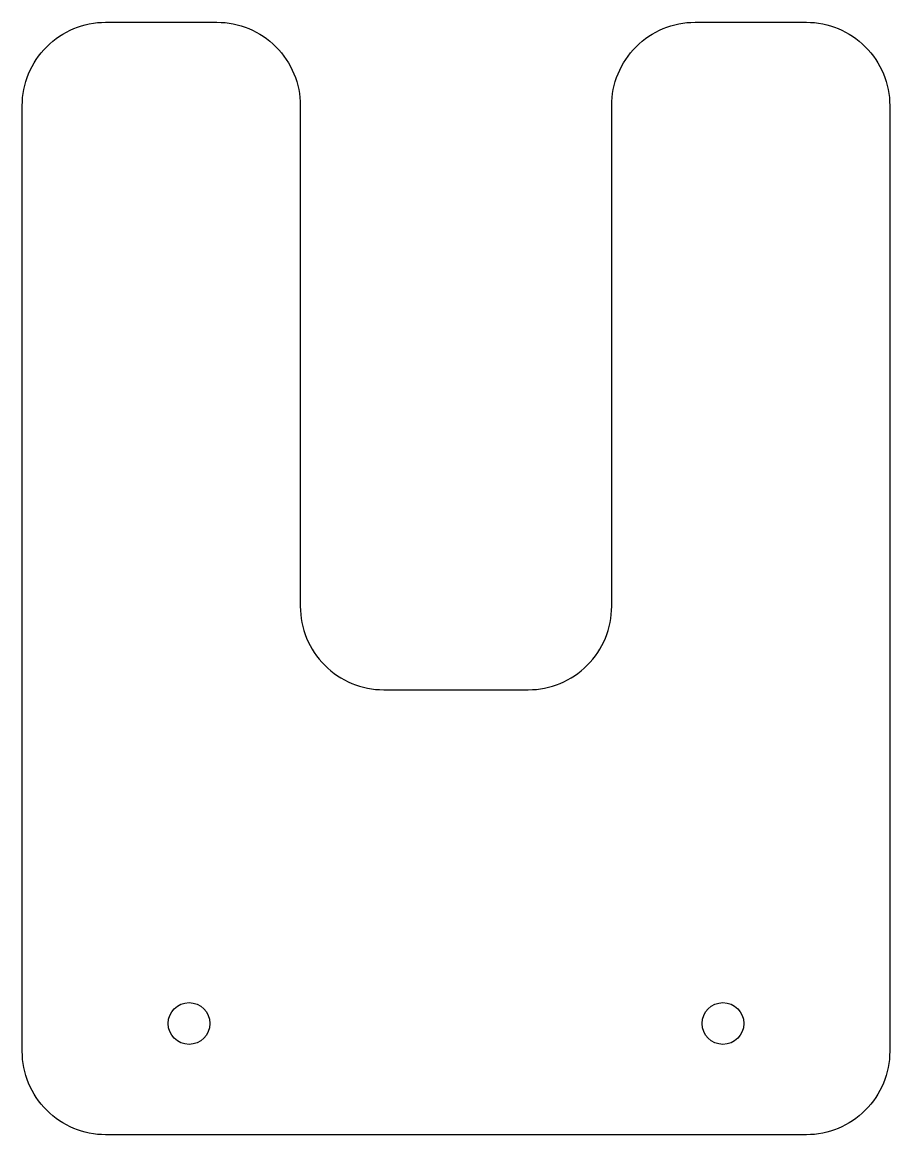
# Model space of a CAD drawing. Header units: inches. Extents: x -2.65 to 1.25, y -2 to 3.
import ezdxf

# ---------------------------------------------------------------- set-up
doc = ezdxf.new("R2010")
doc.units = ezdxf.units.IN
doc.layers.get('0').update_dxf_attribs({"linetype": 'CONTINUOUS'})

msp = doc.modelspace()

# ---------------------------------------------------------------- linework, layer by layer
msp.add_lwpolyline([(1.25, -1.625, -0.414214), (0.875, -2), (-2.275, -2, -0.414214), (-2.65, -1.625), (-2.65, 2.625, -0.414214), (-2.275, 3), (-1.775, 3, -0.414214), (-1.4, 2.625), (-1.4, 0.375, 0.414214), (-1.025, 0), (-0.375, 0, 0.414214), (0, 0.375), (0, 2.625, -0.414214), (0.375, 3), (0.875, 3, -0.414214), (1.25, 2.625)], format="xyb", close=True)
for centre in [(-1.9, -1.5), (0.5, -1.5)]:
    msp.add_circle(centre, 0.0938)

doc.saveas('drawing.dxf')
